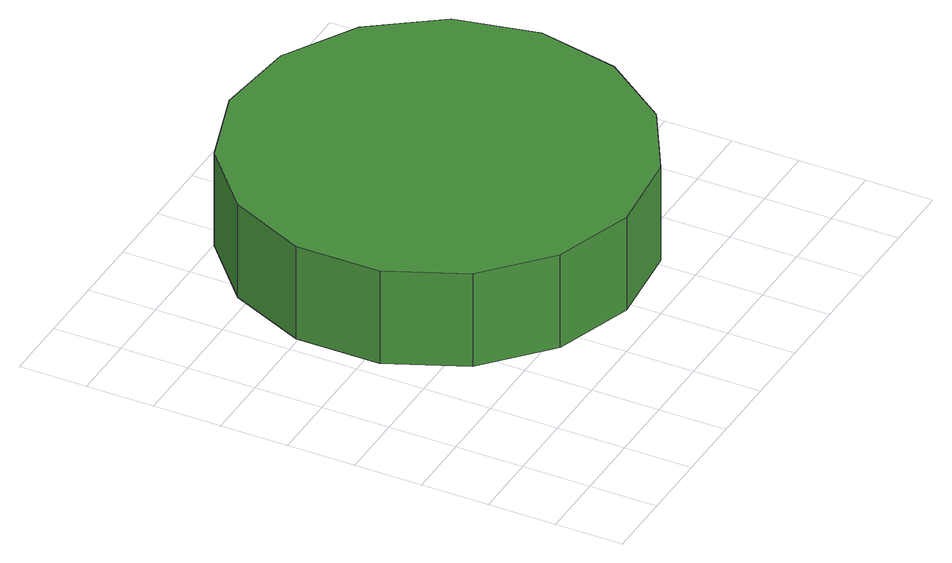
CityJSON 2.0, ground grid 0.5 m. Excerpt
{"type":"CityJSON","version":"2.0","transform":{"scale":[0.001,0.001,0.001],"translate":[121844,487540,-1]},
"CityObjects":{
"tree1":{"type":"SolitaryVegetationObject","attributes":{"function":"something"},"geometry":[{"type":"MultiSurface","lod":"1","boundaries":[[[0,1,2,3,4,5,6,7,8,9,10,11,12,13,14]],[[15,16,17,18,19,20,21,22,23,24,25,26,27,28,29]],[[0,29,28,1]],[[1,28,27,2]],[[2,27,26,3]],[[3,26,25,4]],[[4,25,24,5]],[[5,24,23,6]],[[6,23,22,7]],[[7,22,21,8]],[[8,21,20,9]],[[9,20,19,10]],[[10,19,18,11]],[[11,18,17,12]],[[12,17,16,13]],[[13,16,15,14]],[[14,15,29,0]]]}]}
},
"vertices":[
[3584,2205,1383],[3455,2812,1383],[3091,3313,1383],[2554,3623,1383],[1937,3688,1383],[1348,3496,1383],[887,3082,1383],[635,2515,1383],[635,1895,1383],[887,1329,1383],[1348,914,1383],[1937,723,1383],[2554,787,1383],[3091,1097,1383],[3455,1599,1383],[3455,1599,635],[3091,1097,635],[2554,787,635],[1937,723,635],[1348,914,635],[887,1329,635],[635,1895,635],[635,2515,635],[887,3082,635],[1348,3496,635],[1937,3688,635],[2554,3623,635],[3091,3313,635],[3455,2812,635],[3584,2205,635]
]}
